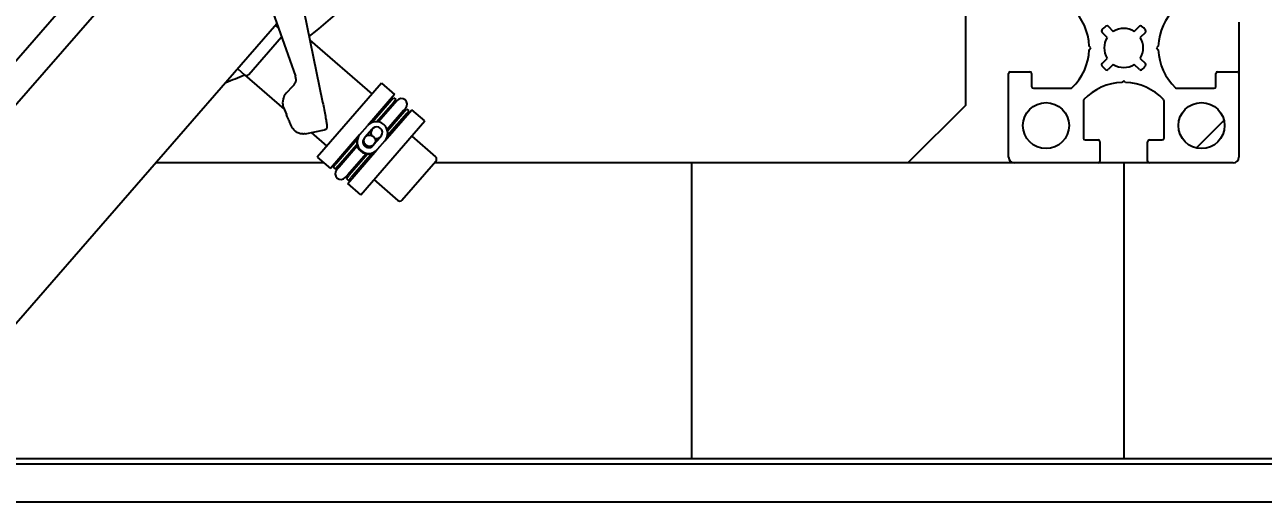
# Model space of a CAD drawing. Header units: millimetres. Extents: x 0 to 7722, y 0 to 5460.
# Drawn here: x 1979.6 to 2194.7, y 3774.5 to 3857.5 of the extents above; entities that cross this region are included whole.
import ezdxf

# ---------------------------------------------------------------- set-up
doc = ezdxf.new("R2010")
doc.units = ezdxf.units.MM
doc.header["$LTSCALE"] = 5
doc.layers.get('0').update_dxf_attribs({"linetype": 'CONTINUOUS'})
doc.layers.get('Defpoints').update_dxf_attribs({"linetype": 'CONTINUOUS'})
doc.styles.add('DIM', font='romans.shx', dxfattribs={"width": 0.85})
doc.dimstyles.new('KOCPSM$0', dxfattribs={"dimtxt": 3, "dimasz": 2.5, "dimexe": 0.8, "dimexo": 0.8, "dimgap": 0.8, "dimtad": 1, "dimdsep": 46, "dimtxsty": 'DIM', "dimblk": 'CLOSEDBLANK', "dimcen": 0, "dimclrd": 4, "dimclre": 4, "dimclrt": 7, "dimazin": 2, "dimtfac": 1, "dimtmove": 0, "dimatfit": 3, "dimldrblk": 'CLOSEDBLANK', "dimfxl": 1, "dimarcsym": 0})

# ---------------------------------------------------------------- blocks, each defined once
blk = doc.blocks.new('_ClosedBlank')
at = {"color": 0, "linetype": 'ByBlock', "lineweight": -2}
for p, q in [((-1, 0.1667), (0, 0)), ((-1, 0.1667), (-1, -0.1667)), ((0, 0), (-1, -0.1667))]:
    blk.add_line(p, q, dxfattribs=at)
blk = doc.blocks.new('*D11')
at = {"color": 4, "linetype": 'ByBlock', "lineweight": -2, "transparency": 16777216}
for p, q in [((2178.43, 4878.48), (2647.35, 4878.48)), ((2635.35, 3153.98), (2635.35, 4840.98)), ((2404.43, 3116.48), (2647.35, 3116.48))]:
    blk.add_line(p, q, dxfattribs=at)
at = {"layer": 'Defpoints', "color": 0, "transparency": 16777216}
for p in [(2166.43, 4878.48), (2635.35, 4878.48), (2392.43, 3116.48)]:
    blk.add_point(p, dxfattribs=at)
at = {"color": 4, "lineweight": -2, "transparency": 16777216, "xscale": 37.5, "yscale": 37.5, "zscale": 37.5}
for p, rotation in [((2635.35, 4878.48), 90), ((2635.35, 3116.48), 270)]:
    blk.add_blockref('_ClosedBlank', p, dxfattribs=dict(at, rotation=rotation))
at = {"color": 7, "transparency": 16777216, "insert": (2600.85, 3997.48), "char_height": 45, "attachment_point": 5, "rotation": 90, "style": 'DIM'}
blk.add_mtext('1762', dxfattribs=at)

msp = doc.modelspace()

# ---------------------------------------------------------------- linework, layer by layer
for p, q in [((2142.931, 4075.283), (2142.931, 3843.483)), ((2003.469, 3872.924), (1740.893, 3570.821)), ((2025.721, 3871.324), (2031.29, 3844.045)), ((1961.09, 3831.788), (1993.89, 3869.526)), ((2019.166, 3869.639), (2026.562, 3848.571)), ((2023.358, 3857.698), (1759.762, 3554.421)), ((2023.093, 3857.394), (2023.628, 3856.928)), ((2167.723, 3857.249), (2168.612, 3856.356)), ((2172.25, 3856.356), (2173.14, 3857.249)), ((2190.431, 3857.933), (2190.431, 3849.033)), ((2018.446, 3848.846), (2024.159, 3855.418)), ((2029.088, 3854.833), (2039.878, 3845.455)), ((2167.558, 3855.302), (2166.666, 3856.192)), ((2174.196, 3856.192), (2173.304, 3855.302)), ((2164.731, 3853.483), (2164.426, 3853.788)), ((2164.426, 3853.178), (2164.731, 3853.483)), ((2176.436, 3853.788), (2176.131, 3853.483)), ((2176.131, 3853.483), (2176.436, 3853.178)), ((2166.666, 3850.775), (2167.558, 3851.665)), ((2168.612, 3850.61), (2167.723, 3849.718)), ((2173.14, 3849.718), (2172.25, 3850.61)), ((2173.304, 3851.665), (2174.196, 3850.775)), ((2016.533, 3849.846), (2017.741, 3848.796)), ((2017.741, 3848.796), (2024.615, 3842.822)), ((2150.431, 3834.483), (2150.431, 3849.033)), ((2150.731, 3849.333), (2154.131, 3849.333)), ((2154.431, 3849.033), (2154.431, 3846.783)), ((2186.431, 3846.783), (2186.431, 3849.033)), ((2186.731, 3849.333), (2190.131, 3849.333)), ((2190.431, 3849.033), (2190.431, 3834.483)), ((2024.965, 3845.622), (2026.197, 3846.914)), ((2041.518, 3847.342), (2030.366, 3834.511)), ((2041.518, 3847.342), (2043.782, 3845.374)), ((2154.731, 3846.483), (2161.236, 3846.483)), ((2170.431, 3847.783), (2170.126, 3847.478)), ((2170.736, 3847.478), (2170.431, 3847.783)), ((2179.626, 3846.483), (2186.131, 3846.483)), ((2024.449, 3844.622), (2024.378, 3844.256)), ((2043.782, 3845.374), (2039.082, 3839.966)), ((2043.266, 3844.399), (2039.905, 3840.533)), ((2040.672, 3840.652), (2043.643, 3844.071)), ((2043.832, 3843.907), (2040.973, 3840.617)), ((2043.266, 3844.399), (2043.643, 3844.832)), ((2043.643, 3844.832), (2044.02, 3844.504)), ((2044.02, 3844.504), (2043.643, 3844.071)), ((2044.209, 3844.34), (2043.832, 3843.907)), ((2163.431, 3844.288), (2163.431, 3837.783)), ((2177.431, 3837.783), (2177.431, 3844.288)), ((2024.498, 3843.1), (2024.997, 3841.913)), ((2042.101, 3837.342), (2046.801, 3842.75)), ((2045.342, 3842.595), (2042.482, 3839.305)), ((2045.908, 3842.103), (2042.547, 3838.237)), ((2045.53, 3842.431), (2042.559, 3839.012)), ((2045.342, 3842.595), (2045.718, 3843.028)), ((2045.53, 3842.431), (2045.907, 3842.864)), ((2045.907, 3842.864), (2046.284, 3842.536)), ((2045.908, 3842.103), (2046.284, 3842.536)), ((2049.065, 3840.782), (2046.801, 3842.75)), ((2142.931, 3843.483), (2132.931, 3833.483)), ((2037.77, 3838.457), (2039.082, 3839.966)), ((2037.913, 3827.951), (2049.065, 3840.782)), ((2040.174, 3841.223), (2040.363, 3841.059)), ((2187.829, 3840.881), (2183.033, 3836.085)), ((2028.254, 3838.558), (2031.635, 3839.242)), ((2029.281, 3838.766), (2032.006, 3836.398)), ((2037.698, 3838.374), (2032.63, 3832.543)), ((2037.252, 3837.48), (2033.578, 3833.253)), ((2037.698, 3838.374), (2037.77, 3838.457)), ((2038.691, 3837.993), (2038.525, 3837.801)), ((2039.836, 3839.31), (2038.691, 3837.993)), ((2039.902, 3839.385), (2039.92, 3839.406)), ((2040.201, 3836.681), (2041.346, 3837.998)), ((2041.412, 3838.073), (2041.429, 3838.094)), ((2043.004, 3838.763), (2043.193, 3838.599)), ((2046.769, 3838.14), (2050.92, 3834.532)), ((2163.731, 3837.483), (2165.981, 3837.483)), ((2174.881, 3837.483), (2177.131, 3837.483)), ((2033.956, 3832.925), (2037.24, 3836.704)), ((2037.317, 3836.411), (2034.144, 3832.761)), ((2035.649, 3829.919), (2040.717, 3835.75)), ((2036.238, 3836.694), (2036.427, 3836.53)), ((2040.201, 3836.681), (2040.034, 3836.489)), ((2040.789, 3835.833), (2040.717, 3835.75)), ((2042.101, 3837.342), (2040.789, 3835.833)), ((2166.281, 3837.183), (2166.281, 3833.783)), ((2174.581, 3833.783), (2174.581, 3837.183)), ((2031.548, 3833.483), (2002.311, 3833.483)), ((2030.366, 3834.511), (2032.63, 3832.543)), ((2033.147, 3832.756), (2033.578, 3833.253)), ((2033.778, 3833.483), (2033.447, 3833.483)), ((2038.826, 3835.099), (2035.654, 3831.449)), ((2039.127, 3835.064), (2035.843, 3831.285)), ((2039.894, 3835.184), (2036.22, 3830.957)), ((2038.747, 3833.483), (2038.416, 3833.483)), ((2039.068, 3834.234), (2039.257, 3834.07)), ((2045.066, 3827.034), (2050.97, 3833.827)), ((2132.931, 3833.483), (2050.671, 3833.483)), ((2095.431, 3782.027), (2095.431, 3833.483)), ((2151.431, 3833.483), (2132.931, 3833.483)), ((2165.981, 3833.483), (2151.431, 3833.483)), ((2174.881, 3833.483), (2165.981, 3833.483)), ((2170.431, 3833.483), (2170.431, 3782.027)), ((2189.431, 3833.483), (2174.881, 3833.483)), ((2033.147, 3832.756), (2033.524, 3832.428)), ((2033.956, 3832.925), (2033.524, 3832.428)), ((2034.144, 3832.761), (2033.713, 3832.264)), ((2035.222, 3830.952), (2035.654, 3831.449)), ((2035.411, 3830.788), (2035.843, 3831.285)), ((2035.788, 3830.46), (2036.22, 3830.957)), ((2035.411, 3830.788), (2035.788, 3830.46)), ((2037.913, 3827.951), (2035.649, 3829.919)), ((2040.209, 3830.593), (2044.36, 3826.985)), ((2395.431, 3782.027), (1957.588, 3782.027)), ((2395.431, 3781.135), (1956.812, 3781.135)), ((2395.431, 3774.504), (1951.049, 3774.504))]:
    msp.add_line(p, q)
for centre in [(2156.931, 3839.983), (2183.931, 3839.983)]:
    msp.add_circle(centre, 4)
for centre, radius, start, end in [((1992.931, 3903.483), 60, 306.89482, 339.36207), ((2154.931, 3853.483), 9.5, 1.83917, 46.74079), ((2185.931, 3853.483), 9.5, 133.25921, 178.16083), ((2170.431, 3853.483), 4.9, 129.41869, 140.58131), ((2167.51, 3857.037), 0.3, 44.91074, 129.41869), ((2170.431, 3853.483), 3.4, 57.66454, 122.33546), ((2173.352, 3857.037), 0.3, 50.58131, 135.08926), ((2170.431, 3853.483), 4.9, 39.41869, 50.58131), ((2166.877, 3856.404), 0.3, 140.58131, 225.08926), ((2170.431, 3853.483), 3.4, 147.66454, 212.33546), ((2170.431, 3853.483), 3.4, 327.66454, 32.33546), ((2173.985, 3856.404), 0.3, 314.91074, 39.41869), ((2154.931, 3853.483), 9.5, 313.25921, 358.16083), ((2185.931, 3853.483), 9.5, 181.83917, 226.74079), ((2166.877, 3850.562), 0.3, 134.91074, 219.41869), ((2170.431, 3853.483), 4.9, 219.41869, 230.58131), ((2170.431, 3853.483), 3.4, 237.66454, 302.33546), ((2170.431, 3853.483), 4.9, 309.41869, 320.58131), ((2173.985, 3850.562), 0.3, 320.58131, 45.08926), ((1992.931, 3903.483), 60, 291.05132, 294.37989), ((2018.069, 3849.174), 0.5, 229.00421, 319.00421), ((2150.731, 3849.033), 0.3, 90, 180), ((2154.131, 3849.033), 0.3, 0, 90), ((2167.51, 3849.929), 0.3, 230.58131, 315.08926), ((2173.352, 3849.929), 0.3, 224.91074, 309.41869), ((2186.731, 3849.033), 0.3, 90, 180), ((2190.131, 3849.033), 0.3, 0, 90), ((2154.731, 3846.783), 0.3, 180, 270), ((2161.236, 3846.783), 0.3, 270, 313.25921), ((2170.431, 3837.983), 9.5, 91.83917, 136.74079), ((2170.431, 3837.983), 9.5, 43.25921, 88.16083), ((2179.626, 3846.783), 0.3, 226.74079, 270), ((2186.131, 3846.783), 0.3, 270, 0), ((2026.341, 3843.876), 2, 169.04691, 202.81074), ((2026.412, 3844.242), 2, 136.3551, 169.04691), ((2044.963, 3843.684), 1.25, 139.00421, 175.8741), ((2044.963, 3843.684), 1, 319.00421, 139.00421), ((2163.731, 3844.288), 0.3, 136.74079, 180), ((2177.131, 3844.288), 0.3, 0, 43.25921), ((2044.963, 3843.684), 1.25, 282.13431, 319.00421), ((2040.602, 3838.666), 1, 141.92349, 200.76579), ((2040.602, 3838.666), 1, 257.24262, 316.08492), ((2163.731, 3837.783), 0.3, 180, 270), ((2165.981, 3837.183), 0.3, 0, 90), ((2174.881, 3837.183), 0.3, 90, 180), ((2177.131, 3837.783), 0.3, 270, 0), ((2050.592, 3834.155), 0.5, 319.00421, 49.00421), ((2151.431, 3834.483), 1, 180, 270), ((2165.981, 3833.783), 0.3, 270, 0), ((2174.881, 3833.783), 0.3, 180, 270), ((2189.431, 3834.483), 1, 270, 0), ((2034.467, 3831.608), 1, 139.00421, 319.00421), ((2034.467, 3831.608), 1.25, 102.13431, 139.00421), ((2034.467, 3831.608), 1.25, 319.00421, 355.8741), ((2044.688, 3827.362), 0.5, 229.00421, 319.00421)]:
    msp.add_arc(centre, radius, start, end)
for centre, major_axis, ratio, start_param, end_param in [((2040.591, 3838.654), (-1.51, 1.312), 0.9999073, 3.1415927, 6.2831853), ((2040.675, 3838.75), (-0.755, 0.656), 0.9999073, 1.9293195, 7.4954584), ((2039.208, 3837.062), (1.51, -1.312), 0.9999073, 3.1415927, 6.2831853), ((2039.279, 3837.145), (1.51, -1.312), 0.9999073, 3.1415927, 6.2831853), ((2039.279, 3837.145), (-0.755, 0.656), 0.9999073, 0, 3.1415927), ((2039.901, 3837.86), (0.943, -0.82), 0.035397, 3.7850938, 4.066241), ((2040.52, 3838.572), (-0.755, 0.656), 0.9999073, 6.2204585, 6.2831853), ((2040.591, 3838.654), (-0.755, 0.656), 0.9999073, 6.2331645, 6.2831853), ((2040.52, 3838.572), (0.755, -0.656), 0.9999073, 0, 0.0627268), ((2040.591, 3838.654), (0.755, -0.656), 0.9999073, 0, 0.0500209), ((2039.901, 3837.86), (0.943, -0.82), 0.035397, 5.358537, 5.6396842)]:
    msp.add_ellipse(centre, major_axis=major_axis, ratio=ratio, start_param=start_param, end_param=end_param)
msp.add_ellipse((2039.446, 3837.337), major_axis=(-0.755, 0.656), ratio=0.9999073)
for points, knots in [([(2026.638, 3847.539), (2026.651, 3847.607), (2026.661, 3847.676), (2026.673, 3847.815), (2026.675, 3847.885), (2026.672, 3848.025), (2026.667, 3848.095), (2026.65, 3848.233), (2026.637, 3848.302), (2026.605, 3848.438), (2026.585, 3848.505), (2026.562, 3848.571)], [2.95094459, 2.95094459, 2.95094459, 2.95094459, 3.05645495, 3.05645495, 3.16196531, 3.16196531, 3.26747567, 3.26747567, 3.37298603, 3.37298603, 3.47849639, 3.47849639, 3.47849639, 3.47849639]), ([(2026.197, 3846.914), (2026.249, 3846.969), (2026.298, 3847.026), (2026.389, 3847.147), (2026.431, 3847.209), (2026.508, 3847.339), (2026.543, 3847.406), (2026.604, 3847.544), (2026.631, 3847.614), (2026.657, 3847.699), (2026.661, 3847.711), (2026.665, 3847.724)], [2.3816314, 2.3816314, 2.3816314, 2.3816314, 2.49549403, 2.49549403, 2.60935667, 2.60935667, 2.72321931, 2.72321931, 2.83708195, 2.83708195, 2.85681011, 2.85681011, 2.85681011, 2.85681011]), ([(2031.29, 3844.045), (2031.376, 3843.625), (2031.461, 3843.2), (2031.62, 3842.383), (2031.694, 3841.991), (2031.825, 3841.277), (2031.881, 3840.956), (2031.971, 3840.414), (2032.004, 3840.195), (2032.033, 3839.953), (2032.04, 3839.888), (2032.044, 3839.79), (2032.046, 3839.759), (2032.039, 3839.682), (2032.036, 3839.66), (2032.023, 3839.602), (2032.014, 3839.565), (2031.967, 3839.473), (2031.941, 3839.428), (2031.852, 3839.34), (2031.799, 3839.301), (2031.703, 3839.259), (2031.669, 3839.249), (2031.635, 3839.242)], [3.0725847, 3.0725847, 3.0725847, 3.0725847, 3.3937358, 3.3937358, 3.7150664, 3.7150664, 4.0375533, 4.0375533, 4.3651463, 4.3651463, 4.5291267, 4.5291267, 4.6207578, 4.6207578, 4.6492731, 4.6492731, 4.6763654, 4.6763654, 4.6937754, 4.6937754, 4.7064832, 4.7064832, 4.712389, 4.712389, 4.712389, 4.712389]), ([(2028.254, 3838.559), (2028.042, 3838.516), (2027.82, 3838.508), (2027.389, 3838.562), (2027.176, 3838.626), (2026.788, 3838.814), (2026.607, 3838.942), (2026.394, 3839.146), (2026.336, 3839.211), (2026.218, 3839.356), (2026.163, 3839.435), (2026.082, 3839.563), (2026.051, 3839.617), (2025.942, 3839.814), (2025.869, 3839.96), (2025.705, 3840.303), (2025.618, 3840.491), (2025.41, 3840.952), (2025.284, 3841.24), (2025.104, 3841.66), (2025.05, 3841.786), (2024.997, 3841.913)], [0, 0, 0, 0, 0.06507186, 0.06507186, 0.13038614, 0.13038614, 0.19536136, 0.19536136, 0.22289426, 0.22289426, 0.26005014, 0.26005014, 0.29285899, 0.29285899, 0.38134255, 0.38134255, 0.46161741, 0.46161741, 0.56052737, 0.56052737, 0.6017436, 0.6017436, 0.6017436, 0.6017436])]:
    msp.add_open_spline(points, degree=3, knots=knots)

# ---------------------------------------------------------------- dimensions: what is measured, and where the dimension line sits
dim = msp.add_linear_dim(base=(2635.353, 4878.483), p1=(2392.431, 3116.483), p2=(2166.431, 4878.483), angle=90, dimstyle='KOCPSM$0', override={"dimscale": 15, "dimfxl": 0.8, "dimarcsym": 1})
dim.commit()
dim.dimension.update_dxf_attribs({"geometry": '*D11', "text_midpoint": (2600.853, 3997.483)})

doc.saveas('drawing.dxf')
